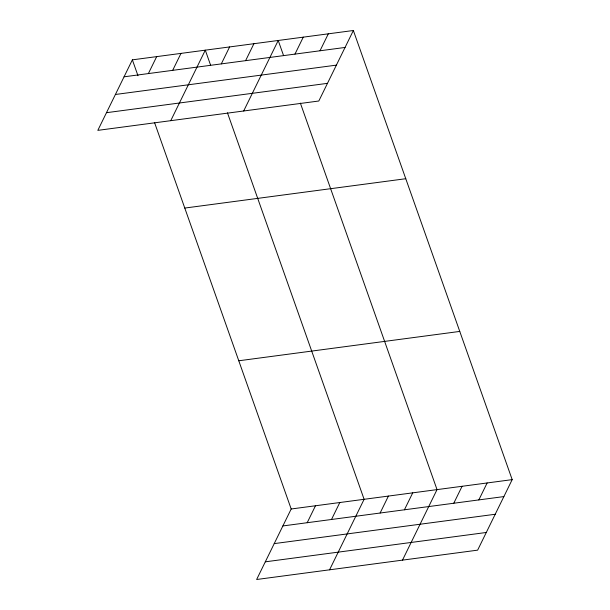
<?xml version="1.0" encoding="UTF-8"?>
<svg xmlns="http://www.w3.org/2000/svg" width="610" height="610" viewBox="0 0 610 610"><rect width="100%" height="100%" fill="white"/><g stroke="black" fill="none" stroke-linecap="round" stroke-linejoin="round"><path stroke-width="0.91" d="M132.37 59.849L97.821 130.365L318.816 101.008L353.358 30.5L132.37 59.849L137.982 75.731M148.375 73.574L156.678 56.623M172.683 70.348L180.987 53.398M170.754 120.681L205.296 50.165L210.595 65.163M221.3 63.89L229.604 46.94M245.609 60.664L253.912 43.706M243.68 110.989L278.221 40.481L283.528 55.48M294.965 54.107L303.269 37.157M320.006 50.782L328.317 33.825M154.521 122.488L291.183 508.992L256.642 579.5L477.63 550.151L512.179 479.635L353.358 30.5M307.188 522.709L315.492 505.759M331.497 519.484L339.8 502.533M329.568 569.816L364.109 499.3L227.446 112.804M380.114 513.025L388.417 496.075M404.422 509.8L412.726 492.842M402.493 560.125L437.034 489.616L300.372 103.121M453.779 503.242L462.083 486.292M478.827 499.918L487.131 482.96M124.066 76.807L345.054 47.45M115.404 94.481L336.392 65.125M106.483 112.69L327.478 83.341M184.777 208.063L405.772 178.715M238.777 360.777L459.765 331.421M291.183 508.992L512.179 479.635M282.88 525.942L503.868 496.586M274.218 543.617L495.213 514.26M265.297 561.825L486.292 532.477"/></g></svg>
